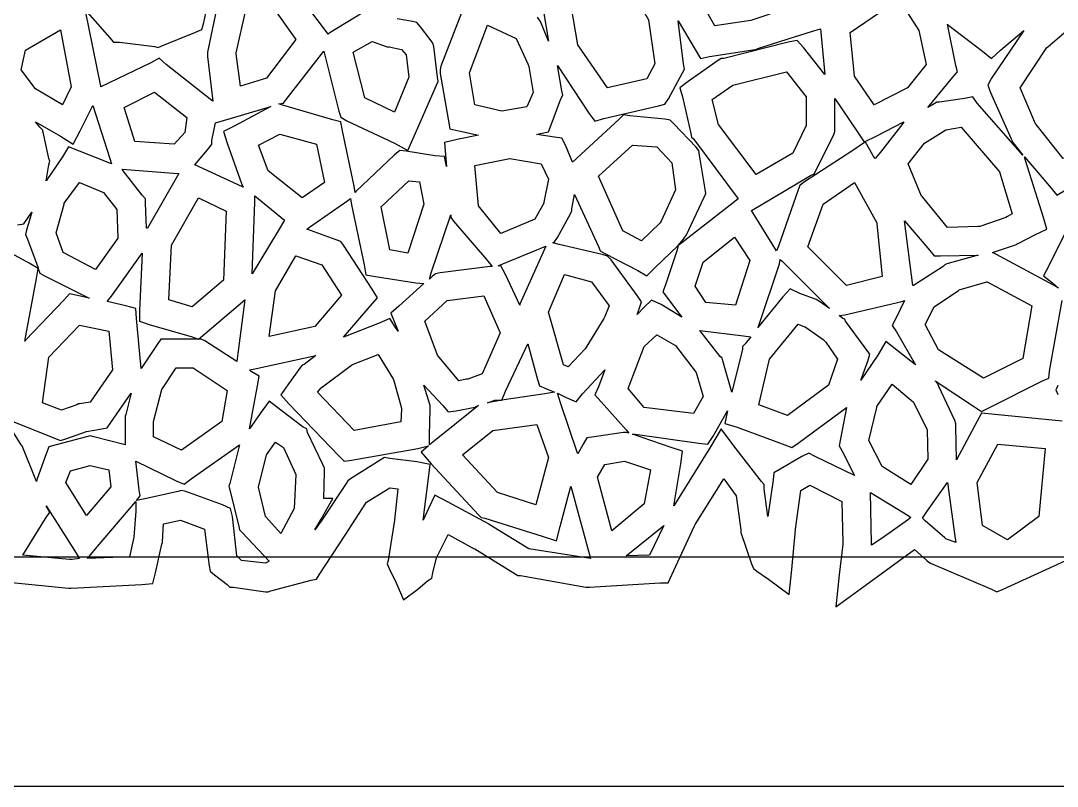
# Model space of a CAD drawing. Extents: x 0 to 84.1, y 0 to 54.9.
# Drawn here: x 41.2 to 51.41, y 0.01 to 7.56 of the extents above; entities that cross this region are included whole.
import ezdxf

# ---------------------------------------------------------------- set-up
doc = ezdxf.new("R2010")
doc.units = 0
doc.layers.add('Layer_1', color=7, linetype='CONTINUOUS')

msp = doc.modelspace()

# ---------------------------------------------------------------- linework, layer by layer
at = {"layer": 'Layer_1', "color": 7}
for points in [[(81.835611, 38.472358), (81.835611, 32.960206), (81.835611, 27.439233), (81.835611, 21.927081), (81.835611, 16.406108), (81.835611, 10.893941), (81.835611, 5.487636), (81.756236, 4.711525), (81.597486, 4.191164), (81.297625, 3.644358), (80.90075, 3.159303), (80.450958, 2.788886), (79.94825, 2.524303), (79.357347, 2.33908), (78.731166, 2.268525), (78.704722, 2.268525), (69.558958, 2.268525), (60.386736, 2.268525), (51.223333, 2.268525), (42.051111, 2.268525), (32.878889, 2.268525)], [(48.145347, 8.323603), (48.480486, 8.253047), (48.683333, 7.97963), (48.700972, 7.944352), (48.789167, 7.688603), (48.789167, 7.679854), (48.745069, 7.671105), (48.736264, 7.671105), (48.392306, 7.556438), (48.039528, 7.503549), (47.898417, 7.750494), (47.819042, 8.244383), (48.145361, 8.323744), (48.145347, 8.323603)], [(47.113472, 8.040223), (47.386875, 7.563973), (47.448611, 7.131806), (47.369236, 6.98189), (46.981181, 6.893695), (46.690139, 7.317029), (46.619583, 7.722723), (46.751875, 7.93439), (47.113472, 8.040223), (47.113472, 8.040223)], [(41.857097, 7.634755), (42.077584, 7.38781), (42.112861, 7.343699), (42.174597, 7.343699), (42.518556, 7.299616), (42.553834, 7.290867), (42.589111, 7.308365), (42.915431, 7.44067), (42.985986, 7.467199), (43.003625, 7.537755), (43.083, 7.908143)], [(44.573529, 7.635234), (44.23839, 7.432401), (44.229584, 7.423652), (44.20314, 7.45893), (43.88564, 7.882263)], [(43.162361, 7.828952), (43.038889, 7.246868), (43.038889, 7.220339), (43.038889, 7.202559), (43.091806, 6.761615), (43.083, 6.770364), (42.633209, 7.123142), (42.562653, 7.184892), (42.483278, 7.140781), (41.989389, 6.90267), (41.989389, 6.911419), (41.839459, 7.652252)], [(43.691528, 7.678189), (43.912014, 7.369494), (43.620972, 6.990244), (43.365208, 6.910883), (43.321111, 7.228383), (43.321111, 7.237132), (43.418125, 7.660465), (43.691528, 7.678245), (43.691528, 7.678189)], [(45.587708, 7.750042), (45.340764, 7.106209), (45.331959, 7.070931), (45.331959, 7.035653), (45.411334, 6.585876), (45.428972, 6.488848), (45.517167, 6.47135), (45.711195, 6.427239), (45.499528, 6.383155), (45.376056, 6.356627), (45.384861, 6.233183), (45.393666, 6.118516), (45.376028, 6.215515), (45.279014, 6.224264), (44.996791, 6.268376), (44.935055, 6.277125), (44.882139, 6.233041), (44.502903, 5.87143), (44.494097, 5.862681), (44.485292, 5.924431), (44.370639, 6.471237), (44.353, 6.559431), (44.273625, 6.576929), (43.770917, 6.726874), (43.744473, 6.735623), (43.78857, 6.744372), (43.815014, 6.779649), (44.185431, 7.255928), (44.335361, 6.665011), (44.353, 6.603261), (44.414736, 6.567983), (44.882167, 6.347511), (45.014459, 6.276955), (45.076195, 6.418066), (45.296681, 6.920761), (45.31432, 6.956038), (45.305514, 7.00015), (45.270237, 7.300011), (45.261431, 7.335289), (45.234987, 7.370566), (45.137973, 7.494039), (45.102695, 7.53815), (45.058598, 7.546899), (44.908668, 7.573428)], [(46.337347, 7.723513), (46.399083, 7.353097), (46.319708, 7.547125), (46.293264, 7.591208)], [(49.732847, 7.686937), (49.909236, 7.678189), (50.050347, 7.457688), (50.120903, 7.122549), (49.935694, 6.893244), (49.609375, 6.725689), (49.415347, 7.007911), (49.37125, 7.440049), (49.732847, 7.686994), (49.732847, 7.686937)], [(41.5925, 7.466945), (41.698333, 6.902501), (41.610139, 6.726112), (41.345556, 6.884834), (41.204444, 7.070056), (41.248542, 7.264084), (41.5925, 7.466945), (41.5925, 7.466945)], [(45.799375, 7.51069), (46.081597, 7.378384), (46.19625, 7.131439), (46.205055, 7.104911), (46.249153, 6.849133), (46.187416, 6.708021), (45.940472, 6.663938), (45.675889, 6.725689), (45.622972, 7.043189), (45.799361, 7.510605), (45.799375, 7.51069)], [(47.677917, 7.554716), (47.845486, 7.272494), (47.898403, 7.184328), (47.986597, 7.201826), (48.436389, 7.272381), (48.445194, 7.272381), (48.462833, 7.28113), (48.82443, 7.395797), (48.992, 7.448685), (49.080194, 7.475214), (49.124291, 7.025409), (48.912625, 7.29002), (48.850889, 7.360576), (48.762694, 7.342796), (48.127694, 7.184074), (48.10125, 7.184074), (48.074806, 7.166294), (47.774945, 6.954627), (47.69557, 6.892905), (47.722014, 6.804711), (47.801389, 6.443128), (47.810194, 6.40785), (47.827833, 6.39007), (48.268805, 5.799181), (48.18943, 5.737459), (47.71318, 5.367014), (47.677903, 5.340485), (47.669097, 5.296374), (47.554444, 4.95243), (47.528, 4.881874), (47.572097, 4.820152), (47.713209, 4.63493), (47.510361, 4.758402), (47.413347, 4.802485), (47.342792, 4.73193), (47.272236, 4.661374), (47.289875, 4.705485), (47.316319, 4.784875), (47.272222, 4.846597), (47.016458, 5.199374), (46.981181, 5.234652), (46.928264, 5.25215), (46.504931, 5.349178), (46.443194, 5.366676), (46.460833, 5.375425), (46.487278, 5.419536), (46.619569, 5.657647), (46.628375, 5.684176), (46.628375, 5.701956), (46.654819, 5.843067), (46.892944, 5.331511), (46.910583, 5.287428), (46.95468, 5.260899), (47.280999, 5.093343), (47.369194, 5.040427), (47.448569, 5.119788), (47.677874, 5.340288), (47.730791, 5.40201), (47.739596, 5.41979), (47.757235, 5.437288), (47.933624, 5.816538), (47.951263, 5.851816), (47.942458, 5.895899), (47.889541, 6.231066), (47.880736, 6.275149), (47.854291, 6.310427), (47.633805, 6.539732), (47.598528, 6.57501), (47.545611, 6.583759), (47.201653, 6.619037), (47.139916, 6.627786), (47.095819, 6.583703), (46.637208, 6.160369), (46.566653, 6.327925), (46.531375, 6.39848), (46.460819, 6.407229), (46.28443, 6.433758), (46.319708, 6.442507), (46.399083, 6.460005), (46.425527, 6.53056), (46.522541, 6.786338), (46.54018, 6.821616), (46.531375, 6.865727), (46.487278, 7.112672), (46.795958, 6.645227), (46.857694, 6.565838), (46.945889, 6.592367), (47.483875, 6.715839), (47.545611, 6.733337), (47.580889, 6.786253), (47.722, 7.042031), (47.739639, 7.077309), (47.730833, 7.130198), (47.677917, 7.553531), (47.677917, 7.554716)], [(50.332569, 7.519439), (50.676528, 7.254883), (50.764722, 7.184328), (50.852917, 7.263689), (51.082222, 7.457717), (50.764722, 6.990272), (50.729444, 6.919716), (50.755889, 6.849161), (50.958736, 6.39055), (50.967541, 6.373052), (50.976347, 6.355272), (51.07336, 6.231828), (50.623569, 6.743327), (50.579472, 6.805078), (50.500097, 6.78758), (50.253152, 6.752302), (50.226708, 6.752302), (50.200264, 6.734804), (50.138528, 6.699527), (50.385472, 6.999388), (50.429569, 7.052304), (50.41193, 7.114055), (50.332555, 7.519721), (50.332569, 7.519439)], [(51.620208, 7.554716), (51.770139, 7.528187), (52.034722, 6.963743), (51.770139, 6.364021), (51.470278, 6.196465), (51.205694, 6.531576), (51.196889, 6.540325), (51.046959, 6.893103), (51.311542, 7.289992), (51.320347, 7.298741), (51.620208, 7.554491), (51.620208, 7.554716)], [(44.661667, 7.352081), (44.811597, 7.299164), (44.820403, 7.299164), (44.829208, 7.299164), (44.95268, 7.272635), (44.996777, 7.219747), (45.023222, 6.999247), (44.88211, 6.655302), (44.591069, 6.796413), (44.476416, 7.246191), (44.661624, 7.352024), (44.661667, 7.352081)], [(48.745069, 7.052643), (48.939097, 6.805699), (48.939097, 6.523476), (48.806806, 6.250059), (48.445208, 6.038393), (48.074792, 6.532282), (48.013056, 6.779226), (48.215903, 6.920337), (48.745069, 7.052643), (48.745069, 7.052643)], [(42.518542, 6.850007), (42.836042, 6.603063), (42.818403, 6.453147), (42.712569, 6.338508), (42.324514, 6.365037), (42.218681, 6.700176), (42.518542, 6.850092), (42.518542, 6.850007)], [(49.221319, 6.788483), (49.441806, 6.462149), (49.512361, 6.356316), (49.397708, 6.276955), (48.912639, 5.959455), (48.877361, 5.932926), (48.859722, 5.888843), (48.665694, 5.333204), (48.648056, 5.289121), (48.401111, 5.685982), (48.480486, 5.730093), (48.983194, 6.029954), (49.018472, 6.047452), (49.036111, 6.08273), (49.2125, 6.435508), (49.221305, 6.462037), (49.221305, 6.497314), (49.221305, 6.78837), (49.221319, 6.788483)], [(41.91, 6.718153), (42.077569, 6.19782), (42.095208, 6.144875), (41.777708, 6.268376), (41.671875, 6.312459), (41.610139, 6.215431), (41.451389, 5.97732), (41.477833, 6.13607), (41.486638, 6.171348), (41.477833, 6.197877), (41.424916, 6.444821), (41.416111, 6.480099), (41.389667, 6.506628), (41.34557, 6.559544), (41.592514, 6.418433), (41.715986, 6.339072), (41.786542, 6.47135), (41.910014, 6.718294), (41.91, 6.718153)], [(43.665069, 6.709404), (43.303472, 6.515405), (43.197639, 6.46246), (43.232917, 6.347821), (43.374028, 5.95096), (43.391667, 5.915683), (42.950694, 6.118516), (42.915417, 6.136013), (43.056528, 6.303597), (43.082972, 6.338875), (43.082972, 6.374153), (43.11825, 6.550541), (43.277, 6.594625), (43.665055, 6.709263), (43.665069, 6.709404)], [(49.900417, 6.559516), (49.891611, 6.542018), (49.671125, 6.259796), (49.618209, 6.198074), (49.60057, 6.224603), (49.521195, 6.365714), (49.627028, 6.418631), (49.900431, 6.559742), (49.900417, 6.559516)], [(43.753264, 6.435903), (44.114861, 6.338903), (44.194236, 5.959653), (43.97375, 5.809736), (43.638611, 6.074291), (43.541597, 6.330069), (43.753264, 6.435903), (43.753264, 6.435903)], [(50.464861, 6.506458), (50.844097, 6.065486), (50.967569, 5.650958), (50.923472, 5.624429), (50.905833, 5.61568), (50.650069, 5.527514), (50.632431, 5.527514), (50.332569, 5.518765), (50.085625, 5.818626), (50.07682, 5.827375), (49.944528, 6.144875), (50.103278, 6.347737), (50.314945, 6.480042), (50.464875, 6.506571), (50.464861, 6.506458)], [(47.228125, 6.330126), (47.46625, 6.312628), (47.616181, 6.153878), (47.651458, 5.889295), (47.510347, 5.5806), (47.501542, 5.563102), (47.316334, 5.386713), (47.131125, 5.483713), (46.893, 6.021713), (47.228139, 6.33038), (47.228125, 6.330126)], [(46.019861, 6.197764), (46.328542, 6.144819), (46.399097, 5.994902), (46.355, 5.765597), (46.355, 5.756848), (46.266806, 5.598126), (45.931667, 5.457015), (45.711181, 5.730404), (45.675903, 6.127293), (46.019861, 6.197848), (46.019861, 6.197764)], [(51.708417, 5.897112), (51.329181, 5.138668), (51.276264, 5.04164), (51.364459, 4.971085), (51.426195, 4.918168), (51.382097, 4.944697), (50.808834, 5.253392), (50.773556, 5.270889), (51.011681, 5.350279), (51.020486, 5.359027), (51.029291, 5.359027), (51.196861, 5.447222), (51.311514, 5.500139), (51.276236, 5.614777), (51.099847, 6.179222), (51.091042, 6.214499), (51.337986, 5.923472), (51.408542, 5.835277), (51.514375, 5.896999)], [(42.201042, 6.092156), (42.747847, 6.048045), (42.756653, 6.048045), (42.447972, 5.510045), (42.439167, 5.510045), (42.430361, 5.756989), (42.430361, 5.8011), (42.395084, 5.836378), (42.209875, 6.074489), (42.20107, 6.092269), (42.201042, 6.092156)], [(41.777708, 5.960274), (42.015833, 5.863246), (42.148125, 5.69569), (42.15693, 5.413468), (41.936444, 5.104802), (41.618944, 5.272357), (41.548389, 5.466385), (41.627764, 5.748607), (41.627764, 5.757356), (41.777694, 5.960217), (41.777708, 5.960274)], [(45.023264, 5.977771), (45.129097, 5.969023), (45.173194, 5.748551), (45.014444, 5.263467), (44.838056, 5.298745), (44.749861, 5.722078), (45.023264, 5.977856), (45.023264, 5.977771)], [(49.415347, 5.960274), (49.635833, 5.563413), (49.635833, 5.554664), (49.68875, 5.034331), (49.335972, 4.946108), (48.956736, 5.325358), (49.106667, 5.748692), (49.415347, 5.960358), (49.415347, 5.960274)], [(43.506319, 5.828109), (43.797361, 5.589998), (43.735625, 5.484165), (43.479861, 5.060831), (43.506305, 5.766387), (43.506305, 5.828109), (43.506319, 5.828109)], [(42.950694, 5.810611), (43.224097, 5.678305), (43.197653, 4.999222), (42.888972, 4.734611), (42.659667, 4.805166), (42.686111, 5.343167), (42.950694, 5.810611), (42.950694, 5.810611)], [(44.45, 5.801862), (44.458805, 5.74014), (44.582278, 5.149223), (44.599916, 5.052195), (44.69693, 5.034698), (45.093805, 4.972947), (45.17318, 4.964199), (44.926236, 4.743698), (44.846861, 4.673143), (44.882139, 4.584948), (44.917416, 4.496754), (44.899778, 4.523283), (44.838041, 4.620311), (44.732208, 4.576228), (44.37943, 4.435117), (44.644014, 4.743783), (44.714569, 4.823172), (44.661653, 4.911338), (44.37943, 5.343505), (44.352986, 5.378783), (44.308889, 5.396281), (44.017847, 5.502114), (44.044291, 5.519612), (44.423528, 5.784195), (44.449972, 5.801693), (44.45, 5.801862)], [(41.169124, 5.544447), (41.23086, 5.553196), (41.266138, 5.606113), (41.310235, 5.667863), (41.257319, 5.491474), (41.248513, 5.447363), (41.266152, 5.403252), (41.371986, 5.121029), (41.371986, 5.112281), (41.389625, 5.068197), (41.433722, 5.041669), (41.874694, 4.821197), (41.760041, 4.847725), (41.680666, 4.865223), (41.62775, 4.803473), (41.248513, 4.406612), (41.239708, 4.397863), (41.354361, 5.015196), (41.372, 5.112224), (41.283805, 5.165141), (40.860472, 5.394446)], [(45.437778, 5.643141), (45.437778, 5.616612), (45.464222, 5.581334), (45.790541, 5.202112), (45.843458, 5.131556), (45.825819, 5.131556), (45.33193, 5.069834), (45.287833, 5.061085), (45.252555, 5.034557), (45.226111, 5.008028), (45.24375, 5.069778), (45.437778, 5.643028), (45.437778, 5.643141)], [(49.909236, 5.581616), (50.156181, 5.290589), (50.200278, 5.237672), (50.262014, 5.237672), (50.632431, 5.246421), (50.32375, 5.158198), (50.306111, 5.149449), (50.288472, 5.131951), (49.997431, 4.946729), (49.988625, 4.946729), (49.90925, 5.581729), (49.909236, 5.581616)], [(48.233542, 5.423177), (48.383472, 5.193843), (48.242361, 4.752899), (47.951319, 4.779428), (47.845486, 4.938178), (47.924861, 5.176317), (48.233542, 5.423261), (48.233542, 5.423177)], [(46.372639, 5.335123), (46.346195, 5.273401), (46.116889, 4.761873), (46.116889, 4.753125), (45.975778, 5.052957), (45.931681, 5.14118), (45.905237, 5.14118), (45.949334, 5.158678), (46.372667, 5.335067), (46.372639, 5.335123)], [(42.395069, 5.264568), (42.368625, 4.700123), (42.368625, 4.59429), (42.474459, 4.559012), (42.880153, 4.444373), (42.950709, 4.417845), (43.012445, 4.470789), (43.40932, 4.8059), (43.338764, 4.276733), (43.329959, 4.197373), (43.012459, 4.400234), (42.977181, 4.417732), (42.950737, 4.417732), (42.933098, 4.417732), (42.650876, 4.417732), (42.58032, 4.417732), (42.536223, 4.35601), (42.386292, 4.126704), (42.342195, 4.620593), (42.33339, 4.717621), (42.236376, 4.74415), (42.051168, 4.788261), (42.095265, 4.84115), (42.395126, 5.264483), (42.395069, 5.264568)], [(43.912014, 5.238321), (44.167778, 5.150127), (44.361806, 4.850265), (44.097222, 4.541599), (43.647431, 4.444571), (43.709167, 4.894377), (43.912014, 5.238321), (43.912014, 5.238321)], [(48.683333, 5.203325), (48.700972, 5.185828), (49.168403, 4.718411), (49.071389, 4.788967), (49.05375, 4.797716), (49.036111, 4.806465), (48.877361, 4.868215), (48.780347, 4.912298), (48.709792, 4.832937), (48.462847, 4.533076), (48.471653, 4.550574), (48.6745, 5.159101), (48.683305, 5.203213), (48.683333, 5.203325)], [(46.557847, 5.053832), (46.822431, 4.983277), (46.998819, 4.745166), (46.954722, 4.639333), (46.945917, 4.621835), (46.778347, 4.348418), (46.760709, 4.321889), (46.593139, 4.1455), (46.549042, 4.162998), (46.399111, 4.683359), (46.557861, 5.053748), (46.557847, 5.053832)], [(50.720625, 4.983559), (51.161597, 4.745448), (51.073403, 4.225115), (50.685347, 4.031059), (50.244375, 4.313281), (50.112083, 4.560226), (50.200278, 4.736615), (50.438403, 4.895393), (50.447208, 4.904142), (50.720611, 4.983503), (50.720625, 4.983559)], [(45.764097, 4.842617), (45.922847, 4.481034), (45.746458, 4.07534), (45.605347, 4.022423), (45.587708, 4.022423), (45.517153, 4.004925), (45.305486, 4.260703), (45.182014, 4.595814), (45.4025, 4.798675), (45.764097, 4.842758), (45.764097, 4.842617)], [(49.909236, 4.798534), (49.821042, 4.622145), (49.785764, 4.55159), (49.829861, 4.489839), (50.015069, 4.163534), (49.8475, 4.29584), (49.724028, 4.39284), (49.644653, 4.260562), (49.477083, 4.013618), (49.547639, 4.198812), (49.565278, 4.269367), (49.521181, 4.331118), (49.327153, 4.595673), (49.318347, 4.613453), (49.300709, 4.622202), (49.265431, 4.648731), (49.318347, 4.657479), (49.882792, 4.789785), (49.909236, 4.798534), (49.909236, 4.798534)], [(51.461487, 3.607839), (50.76475, 3.678394), (50.667737, 3.687143), (50.623639, 3.607754), (50.420792, 3.228532), (50.411987, 3.554865), (50.411987, 3.581394), (50.403181, 3.616672), (50.244431, 3.951811), (50.235626, 3.97834), (50.209182, 4.004869), (50.597237, 3.749091), (50.667793, 3.705008), (50.738349, 3.740285), (51.267515, 4.004869), (51.329251, 4.031398), (51.338057, 4.101953), (51.461529, 4.798703)], [(41.777708, 4.556021), (42.06875, 4.494299), (42.104028, 4.115077), (41.883542, 3.797577), (41.777708, 3.779797), (41.768903, 3.779797), (41.751264, 3.771048), (41.601334, 3.718131), (41.416125, 3.788687), (41.477861, 4.238464), (41.777722, 4.555964), (41.777708, 4.556021)], [(47.889583, 4.503189), (48.321736, 4.450244), (48.392292, 4.441495), (48.339375, 4.370939), (48.312931, 4.34441), (48.312931, 4.317881), (48.207097, 3.894548), (48.118903, 4.203215), (48.110098, 4.229743), (48.092459, 4.247241), (47.889612, 4.503019), (47.889583, 4.503189)], [(48.859722, 4.564769), (48.921458, 4.538241), (48.930264, 4.538241), (49.106653, 4.41474), (49.133097, 4.388211), (49.24775, 4.220656), (49.159555, 3.964878), (48.753861, 3.665017), (48.471638, 3.77085), (48.577472, 4.220656), (48.859694, 4.5646), (48.859722, 4.564769)], [(47.46625, 4.459162), (47.651458, 4.353329), (47.854306, 4.088745), (47.924861, 3.850606), (47.827847, 3.683051), (47.342778, 3.744773), (47.184028, 3.929995), (47.342778, 4.344495), (47.46625, 4.459162), (47.46625, 4.459162)], [(46.19625, 4.370826), (46.293264, 4.018049), (46.310903, 3.956298), (46.372639, 3.929769), (46.460833, 3.894492), (46.363819, 3.876994), (45.940486, 3.815244), (45.799375, 3.788715), (45.869931, 3.815244), (45.940486, 3.815244), (45.975764, 3.903466), (46.19625, 4.370883), (46.19625, 4.370826)], [(44.106042, 4.256442), (43.991389, 4.168219), (43.97375, 4.15947), (43.956111, 4.141972), (43.832639, 3.965583), (43.762083, 3.868584), (43.841458, 3.780361), (44.335347, 3.268861), (44.388264, 3.215917), (44.458819, 3.224665), (45.111458, 3.339332), (45.217292, 3.365861), (45.146736, 3.304139), (45.24375, 3.189472), (45.711181, 2.68675), (45.737625, 2.660221), (45.772903, 2.651472), (46.337347, 2.475083), (46.478458, 2.431), (46.513736, 2.572111), (46.619569, 2.968972), (46.813597, 2.254611), (46.205055, 2.351639), (45.817, 2.58975), (45.808194, 2.598499), (45.411319, 2.810166), (45.279028, 2.880721), (45.217292, 2.748415), (45.164375, 2.633777), (45.217292, 3.048277), (45.234931, 3.180554), (45.102639, 3.207083), (44.838056, 3.242361), (44.785139, 3.25111), (44.741042, 3.224581), (44.45, 3.039358), (44.423556, 3.021861), (44.405917, 2.995332), (44.167792, 2.633749), (44.097236, 2.536721), (44.158972, 2.642554), (44.273625, 2.845415), (44.185431, 2.845415), (44.194236, 3.10997), (44.194236, 3.145248), (44.176597, 3.180526), (44.026667, 3.498026), (44.017861, 3.533304), (43.982584, 3.551084), (43.762097, 3.718639), (43.647445, 3.806833), (43.55925, 3.683361), (43.453417, 3.533417), (43.532792, 3.95675), (43.550431, 4.053778), (43.471056, 4.097861), (43.453417, 4.115641), (43.506334, 4.12439), (44.106056, 4.256696), (44.106042, 4.256442)], [(44.723403, 4.265191), (44.873333, 4.018246), (44.952708, 3.736024), (44.952708, 3.727275), (44.943903, 3.603775), (44.485292, 3.515608), (44.123695, 3.89483), (44.158972, 3.938942), (44.458834, 4.159414), (44.467639, 4.168163), (44.723403, 4.265191), (44.723403, 4.265191)], [(42.730208, 4.133167), (42.897778, 4.133167), (43.232917, 3.912695), (43.18, 3.604), (42.783125, 3.321778), (42.509722, 3.454084), (42.509722, 3.604), (42.589097, 3.9215), (42.730208, 4.133167), (42.730208, 4.133167)], [(46.954722, 4.115669), (46.892986, 3.948086), (46.857708, 3.868725), (46.919444, 3.798169), (47.166389, 3.524752), (47.192833, 3.489475), (47.166389, 3.498223), (47.139945, 3.498223), (46.848903, 3.45414), (46.778347, 3.445391), (46.74307, 3.383641), (46.690153, 3.286613), (46.681348, 3.304393), (46.522598, 3.780615), (46.48732, 3.886448), (46.575514, 3.842365), (46.672528, 3.798282), (46.734264, 3.877643), (46.95475, 4.115782), (46.954722, 4.115669)], [(41.107431, 3.612777), (41.213264, 3.568666), (41.548403, 3.436389), (41.5925, 3.418891), (41.645417, 3.436389), (41.848264, 3.506944), (41.998194, 3.533473), (42.051111, 3.542222), (42.086389, 3.595139), (42.289236, 3.886166), (42.236319, 3.674499), (42.227514, 3.657002), (42.227514, 3.639222), (42.227514, 3.374667), (41.918834, 3.454027), (41.883556, 3.462776), (41.848278, 3.454027), (41.548417, 3.374667), (41.477861, 3.356887), (41.451417, 3.286331), (41.363223, 3.039387), (41.354417, 3.012858), (41.222126, 3.347997), (41.21332, 3.365494), (41.204515, 3.374243), (41.081043, 3.577076)], [(45.173194, 3.965273), (45.358403, 3.76244), (45.411319, 3.70069), (45.490694, 3.709439), (45.658264, 3.744716), (45.675903, 3.744716), (45.684708, 3.753465), (45.711152, 3.762214), (45.261361, 3.400603), (45.226083, 3.374074), (45.226083, 3.471074), (45.234888, 3.726852), (45.234888, 3.744349), (45.234888, 3.762129), (45.173152, 3.964963), (45.173194, 3.965273)], [(49.785764, 3.974022), (49.997431, 3.797633), (50.129722, 3.524216), (50.138528, 3.233189), (49.970958, 2.986244), (49.688736, 3.162633), (49.556444, 3.418383), (49.635819, 3.744688), (49.635819, 3.753437), (49.78575, 3.973937), (49.785764, 3.974022)], [(51.417389, 3.960616), (51.39975, 3.916533), (51.417389, 3.87245)], [(49.335972, 3.744745), (49.274236, 3.418439), (49.265431, 3.365523), (49.291875, 3.321411), (49.415347, 3.074467), (49.027292, 3.259689), (48.965556, 3.294967), (48.895, 3.259689), (48.683333, 3.136217), (48.621597, 3.100939), (48.612792, 3.030384), (48.559875, 2.668801), (48.524597, 2.942189), (48.524597, 2.986301), (48.498153, 3.012829), (48.22475, 3.365607), (48.101278, 3.533163), (47.995445, 3.356774), (47.633848, 2.774719), (47.704403, 3.189218), (47.722042, 3.312691), (47.607389, 3.347968), (47.228153, 3.480274), (47.254597, 3.480274), (47.880778, 3.392051), (47.968972, 3.383303), (48.021889, 3.462663), (48.163, 3.709608), (48.136556, 3.586164), (48.260028, 3.550886), (48.727459, 3.374497), (48.798014, 3.347968), (48.85975, 3.392051), (49.336, 3.744829), (49.335972, 3.744745)], [(46.284444, 3.577443), (46.399097, 3.25111), (46.275625, 2.783693), (45.896389, 2.907165), (45.552431, 3.277582), (45.852292, 3.515721), (46.284444, 3.577443), (46.284444, 3.577443)], [(43.356389, 3.374808), (43.259375, 2.995557), (43.25057, 2.969029), (43.259375, 2.933751), (43.347569, 2.572168), (43.356375, 2.53689), (43.382819, 2.510361), (43.647402, 2.228139), (43.612125, 2.210641), (43.374, 2.23717), (43.329902, 2.281281), (43.285805, 2.669337), (43.268166, 2.748698), (43.188791, 2.783975), (42.827194, 2.916281), (42.783097, 2.92503), (42.747819, 2.916281), (42.439138, 2.845726), (42.342125, 2.827946), (42.377402, 2.872057), (42.368597, 2.933779), (42.333319, 3.216001), (42.730194, 3.022002), (42.809569, 2.986724), (42.880125, 3.039612), (43.356375, 3.374779), (43.356389, 3.374808)], [(43.709167, 3.401054), (43.788542, 3.348138), (43.912014, 3.083554), (43.894375, 2.748415), (43.762083, 2.501471), (43.612153, 2.669055), (43.541597, 2.960082), (43.620972, 3.277582), (43.709167, 3.401054), (43.709167, 3.401054)], [(50.826458, 3.383557), (51.293889, 3.339473), (51.232153, 2.669196), (50.923472, 2.439862), (50.676528, 2.580973), (50.623611, 3.004306), (50.826458, 3.383557), (50.826458, 3.383557)], [(41.883542, 3.172229), (42.06875, 3.128145), (42.086389, 2.960562), (41.848264, 2.67834), (41.645417, 3.004645), (41.689514, 3.119312), (41.883542, 3.172229), (41.883542, 3.172229)], [(47.14875, 3.216312), (47.404514, 3.128145), (47.342778, 2.792978), (47.025278, 2.528423), (46.884167, 3.05759), (46.954722, 3.181034), (47.14875, 3.216312), (47.14875, 3.216312)], [(41.045469, 2.025729), (41.671649, 1.964007), (41.689288, 1.964007), (41.698093, 1.964007), (42.39483, 1.999285), (42.500663, 2.008034), (42.527107, 2.113867), (42.588843, 2.396089), (42.597649, 2.413587), (42.597649, 2.422336), (42.606454, 2.598725), (42.774023, 2.634003), (43.012148, 2.54578), (43.056246, 2.184197), (43.065051, 2.13128), (43.109148, 2.096002), (43.23262, 1.999003), (43.259065, 1.972474), (43.294342, 1.972474), (43.611842, 1.928391), (43.638287, 1.928391), (43.664731, 1.937139), (44.061606, 2.042973), (44.114522, 2.051722), (44.140967, 2.095833), (44.396731, 2.483889), (44.599578, 2.801389), (44.608383, 2.810137), (44.837689, 2.951249), (44.917064, 2.9425), (44.881786, 2.633833), (44.82005, 2.236944), (44.811244, 2.201666), (44.828883, 2.157555), (44.899439, 2.016444), (44.969994, 1.848889), (45.111106, 1.954722), (45.208119, 2.034111), (45.252217, 2.06064), (45.261022, 2.113557), (45.2963, 2.263473), (45.410953, 2.492807), (45.666716, 2.351696), (45.675522, 2.351696), (46.072397, 2.104751), (46.098841, 2.086971), (46.125285, 2.086971), (46.769105, 1.972333), (46.786744, 1.972333), (46.804382, 1.972333), (47.501119, 2.016416), (47.580494, 2.016416), (47.615771, 2.095805), (47.836257, 2.572055), (47.845063, 2.589553), (48.127285, 3.03933), (48.250757, 2.871775), (48.294854, 2.536636), (48.294854, 2.527887), (48.294854, 2.510107), (48.400688, 2.201441), (48.418327, 2.157329), (48.453604, 2.1308), (48.568257, 2.051411), (48.771104, 1.901495), (48.797549, 2.148439), (48.832826, 2.536495), (48.832826, 2.545244), (48.885743, 2.924494), (48.973938, 2.977411), (49.291438, 2.818661), (49.300243, 2.412966), (49.300243, 2.395468), (49.264965, 2.095607), (49.229687, 1.778107), (49.485451, 1.96333), (49.847048, 2.227885), (50.005798, 2.342552), (50.129271, 2.236718), (50.14691, 2.219221), (50.164548, 2.210472), (50.764271, 1.954694), (50.817187, 1.928165), (50.878923, 1.954694), (51.610937, 2.289833)], [(50.332569, 3.004843), (50.403125, 2.475676), (50.41193, 2.413954), (50.314916, 2.449232), (50.306111, 2.457981), (50.112083, 2.625536), (50.085639, 2.652065), (50.129736, 2.72262), (50.332584, 3.004843), (50.332569, 3.004843)], [(49.574097, 2.90694), (49.944514, 2.677634), (49.970958, 2.660136), (49.93568, 2.633607), (49.688736, 2.457219), (49.582903, 2.386663), (49.582903, 2.404161), (49.574097, 2.906883), (49.574097, 2.90694)], [(41.451389, 2.774634), (41.707153, 2.368911), (41.777708, 2.254273), (41.707153, 2.245524), (41.680709, 2.245524), (41.222097, 2.289607), (41.442584, 2.65119), (41.486681, 2.71294), (41.451403, 2.77469), (41.451389, 2.774634)], [(42.333333, 2.818661), (42.333333, 2.721633), (42.315694, 2.465883), (42.271597, 2.271855), (41.857083, 2.254357), (41.936458, 2.351385), (42.333333, 2.818604), (42.333333, 2.818661)], [(47.536806, 2.580521), (47.395694, 2.289494), (47.166389, 2.280745), (47.536806, 2.580578), (47.536806, 2.580521)], [(5.371042, 0.010832), (14.543264, 0.010832), (23.715486, 0.010832), (32.878889, 0.010832), (42.051111, 0.010832), (51.223333, 0.010832), (60.386736, 0.010832), (69.558958, 0.010832)]]:
    msp.add_lwpolyline(points, dxfattribs=at)

doc.saveas('drawing.dxf')
